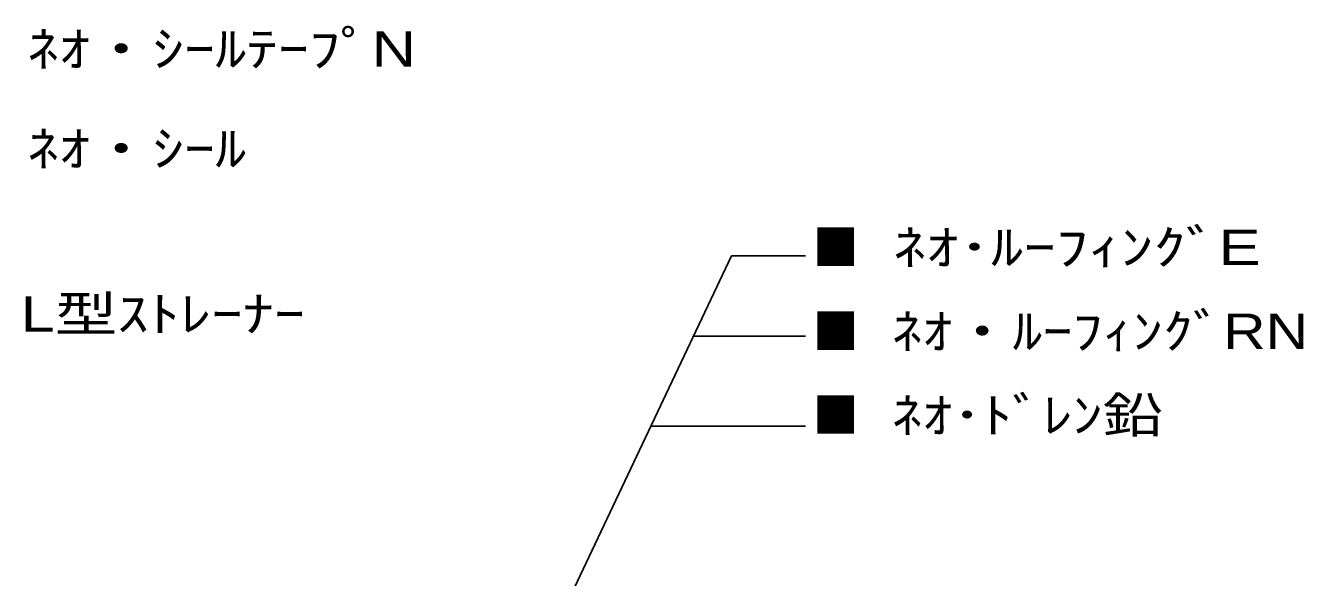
# Model space of a CAD drawing. Units: millimetres, scale not verified. Extents: x -116 to 112, y -90 to 72.
# Drawn here: x 5.4 to 111.5, y -4.2 to 41.6 of the extents above; entities that cross this region are included whole.
import ezdxf
from ezdxf.enums import TextEntityAlignment as Align

# ---------------------------------------------------------------- set-up
doc = ezdxf.new("R2010")
doc.units = ezdxf.units.MM
doc.header["$LTSCALE"] = 0.1
doc.layers.add('0-4_Z_O-文字', color=134, linetype='Continuous')
doc.styles.add('HGPｺﾞｼｯｸM', font='')
doc.styles.get('HGPｺﾞｼｯｸM').set_extended_font_data('HGPｺﾞｼｯｸM')

msp = doc.modelspace()

# ---------------------------------------------------------------- linework, layer by layer
at = {"layer": '0-4_Z_O-文字'}
for p, q in [((46.0747, -15.3361), (64.009, 22.512)), ((64.009, 22.512), (70.1613, 22.512)), ((60.8427, 15.83), (70.1613, 15.83)), ((57.3079, 8.3701), (70.1613, 8.3701))]:
    msp.add_line(p, q, dxfattribs=at)

# ---------------------------------------------------------------- texts
at = {"layer": '0-4_Z_O-文字', "style": 'HGPｺﾞｼｯｸM'}
for s, width, p in [(' ﾈｵ・ｼｰﾙﾃｰﾌﾟN', 1.3, (4.0889, 37.3521)), (' ﾈｵ・ｼｰﾙ', 1.3, (4.0889, 29.0704)), (' ﾈｵ･ﾙｰﾌｨﾝｸﾞE', 1.35, (75.9617, 20.8761)), ('L型ｽﾄﾚｰﾅｰ', 1.3, (4.9451, 15.3441)), (' ﾈｵ・ﾙｰﾌｨﾝｸﾞRN', 1.25, (75.9617, 13.9049)), (' ﾈｵ･ﾄﾞﾚﾝ鉛', 1.25, (75.9617, 6.9337))]:
    msp.add_text(s, height=2.933, dxfattribs=dict(at, width=width)).set_placement(p, align=Align.BOTTOM_LEFT)
at = {"layer": '0-4_Z_O-文字', "color": 3, "style": 'HGPｺﾞｼｯｸM', "width": 0.95}
msp.add_text('■', height=2.933, dxfattribs=at).set_placement((70.7637, 20.8761), align=Align.BOTTOM_LEFT)
at = {"layer": '0-4_Z_O-文字', "color": 8, "style": 'HGPｺﾞｼｯｸM', "width": 0.95}
msp.add_text('■', height=2.933, dxfattribs=at).set_placement((70.7637, 13.9049), align=Align.BOTTOM_LEFT)
at = {"layer": '0-4_Z_O-文字', "color": 5, "style": 'HGPｺﾞｼｯｸM', "width": 0.95}
msp.add_text('■', height=2.933, dxfattribs=at).set_placement((70.7637, 6.9337), align=Align.BOTTOM_LEFT)

doc.saveas('drawing.dxf')
